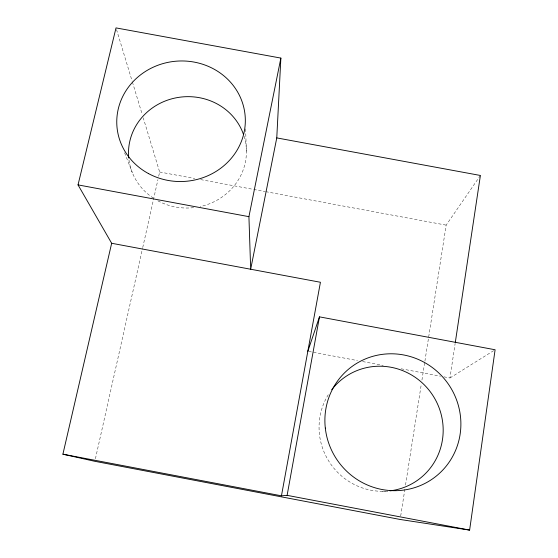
<?xml version="1.0" encoding="UTF-8"?>
<svg xmlns="http://www.w3.org/2000/svg" width="558" height="558" viewBox="0 0 558 558"><rect width="100%" height="100%" fill="white"/><g stroke="black" fill="none" stroke-linecap="round" stroke-linejoin="round"><path stroke-width="0.42" stroke-dasharray="2.79 2.09" d="M443.966 376.838L449.957 377.968L455.14 343.498M400.686 516.024L404.989 488.487M405.526 485.041L421.276 384.35M421.946 380.047L424.771 361.975M424.91 361.11L446.17 225.132L480.396 175.47M95.418 458.767L142.548 248.359M142.736 247.515L157.935 179.641M158.695 176.244L159.651 172.004L143.253 117.864M449.957 377.968L493.642 350.668M382.46 491.319L387.643 491.047M159.651 172.004L194.714 178.504M200.706 179.613L252.879 189.288M253.73 189.448L264.848 191.513M265.706 191.666L446.17 225.132M308.693 351.414L357.497 360.587M362.63 361.556L383.179 365.413M401.16 368.796L440.541 376.197M124.622 152.794L132.351 172.743M116.517 29.567L132.155 81.21M132.406 82.04L142.248 114.529M245.604 128.856L246.406 152.201M244.034 136.11A58.988 55.66 -5.5 0 1 200.322 206.551M193.668 207.653A58.988 55.66 -5.5 0 1 157.649 200.706M153.408 198.167A58.988 55.66 -5.5 0 1 128.814 158.765M387.615 491.11A63.075 61.533 54.2 0 1 328.599 460.852A63.075 61.533 54.2 0 1 328.257 394.75"/><path stroke-width="0.84" d="M280.869 58.088L248.924 216.664L250.675 269.242L276.768 137.903L280.869 58.088L116.015 27.9L78.029 184.893L111.663 243.274L62.901 454.191L94.853 461.313L400.149 519.47L469.62 530.1L495.099 349.761L319.469 316.853L307.835 351.254M455.272 342.64L480.396 175.47L276.768 137.903M62.901 454.191L281.455 495.818L287.112 495.344L319.469 316.853M281.455 495.818L320.425 282.264L111.663 243.274M78.029 184.893L248.924 216.664M287.112 495.344L469.62 530.1M128.731 157.991A58.988 55.66 -5.5 0 1 175.617 97.915A58.988 55.66 -5.5 0 1 243.532 134.576M331.752 389.7A63.075 61.533 54.2 0 1 434.619 398.335A63.075 61.533 54.2 0 1 390 490.866M148.414 173.545A64.323 60.257 -5.1 0 0 245.332 121.072A64.323 60.257 -5.1 0 0 149.391 69.122A64.323 60.257 -5.1 0 0 148.414 173.545M325.307 428.056A69.143 67.302 52.1 0 0 433.217 478.401A69.143 67.302 52.1 0 0 420.146 360.266A69.143 67.302 52.1 0 0 325.307 428.056"/></g></svg>
